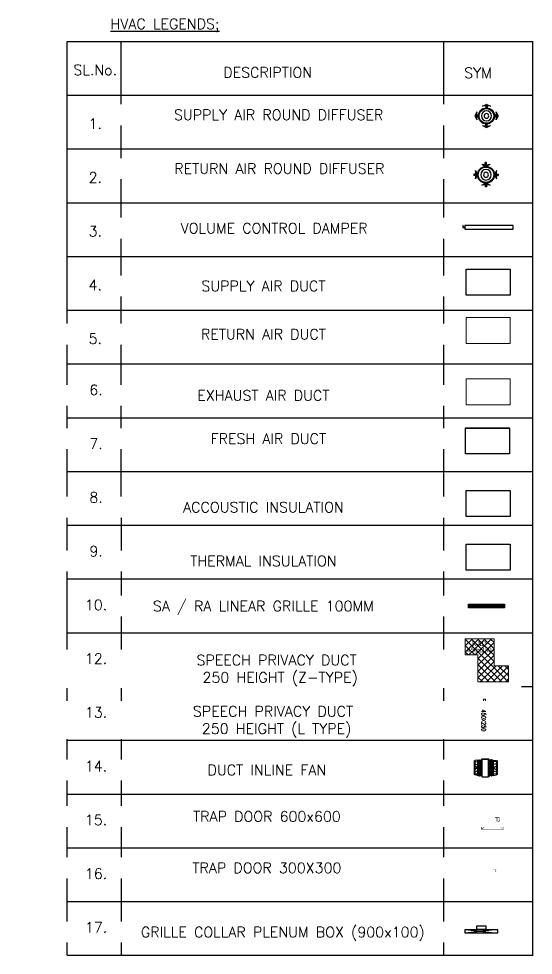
# Model space of a CAD drawing. Header units: millimetres. Extents: x -81374 to 485233, y -39075 to 157313.
# Drawn here: x 121354 to 135706, y 75824 to 101958 of the extents above; entities that cross this region are included whole.
import ezdxf
from ezdxf.enums import TextEntityAlignment as Align

# ---------------------------------------------------------------- set-up
doc = ezdxf.new("R2010")
doc.units = ezdxf.units.MM
for name, color, linetype in [('M HVAC EXHAUST FAN', 3, 'Continuous'), ('M HVAC ROUND RETURN DIFF', 6, 'Continuous'), ('M HVAC ROUND SUPPLY DIFF', 5, 'Continuous'), ('M HVAC-Volume Control Damper', 3, 'Continuous'), ('M-HVAC ELLIPTICAL DUCT', 6, 'Continuous'), ('M-HVAC-GRILLE', 30, 'Continuous'), ('M-HVAC-SUPPLY AIR DUCT', 4, 'Continuous'), ('M-HVAC-TEXT', 7, 'Continuous')]:
    doc.layers.add(name, color=color, linetype=linetype)
for name, color, linetype, lineweight in [('M HVAC TRAP DOOR', 7, 'Continuous', 5), ('M-HVAC PLENUM BOX', 5, 'Continuous', 18), ('M-HVAC-EXHAUST AIR DUCT', 22, 'Continuous', 9), ('M-HVAC-RETURN AIR DUCT', 1, 'Continuous', 5)]:
    doc.layers.add(name, color=color, linetype=linetype, lineweight=lineweight)
doc.styles.add('AC1', font='romand.shx', dxfattribs={"width": 0.8})
doc.styles.add('Arial', font='arial.ttf', dxfattribs={"height": 3})
doc.styles.add('R', font='romans.shx')
doc.styles.add('RA', font='romantic.ttf')

# ---------------------------------------------------------------- blocks, each defined once
blk = doc.blocks.new('*U35')
at = {"layer": 'M HVAC-Volume Control Damper'}
for points in [[(-25, -5), (-25, 5), (-50, 5), (-50, 50), (-60, 50), (-60, -5), (-25, -5)], [(1349, 50), (0, 50), (0, -50), (1349, -50)]]:
    blk.add_lwpolyline(points, close=True, dxfattribs=at)
at = {"layer": 'M HVAC-Volume Control Damper', "const_width": 5}
for points in [[(1349, -75), (1349, -75), (-25, -75), (0, -75), (0, 75), (-25, 75), (0, 75), (1349, 75), (1374, 75), (1349, 75), (1349, -75), (1374, -75), (1349, -75)], [(1349, 0), (0, 0)]]:
    blk.add_lwpolyline(points, dxfattribs=at)
blk.add_lwpolyline([(0, -25), (0, 25), (-25, 25), (-25, -25)], close=True, dxfattribs=at)
blk = doc.blocks.new('RSAD')
at = {"layer": 'M HVAC ROUND RETURN DIFF'}
for points in [[(150, 375, -0.106319), (-150, 375), (0, 300)], [(-298, 0), (-373, 150, -0.106319), (-373, -150)], [(298, 0), (373, 150, 0.106319), (373, -150)], [(150, -375, 0.106319), (-150, -375), (0, -300)]]:
    blk.add_hatch(color=6, dxfattribs=at).paths.add_polyline_path(points)
at = {"layer": 'M HVAC ROUND RETURN DIFF', "color": 6}
for p, q in [((-150, 375), (0, 300)), ((-23, 359), (-23, 434)), ((24, 434), (-23, 434)), ((0, 300), (150, 375)), ((24, 359), (24, 434)), ((-357, 24), (-432, 24)), ((-432, 24), (-432, -24)), ((-373, 150), (-298, 0)), ((-298, 0), (-373, -150)), ((373, 150), (298, 0)), ((298, 0), (373, -150)), ((357, 24), (432, 24)), ((432, 24), (432, -24)), ((-357, -24), (-432, -24)), ((-150, -375), (0, -300)), ((0, -300), (150, -375)), ((357, -24), (432, -24)), ((-23, -359), (-23, -434)), ((24, -434), (-23, -434)), ((24, -359), (24, -434))]:
    blk.add_line(p, q, dxfattribs=at)
at = {"layer": 'M HVAC ROUND RETURN DIFF', "color": 6, "const_width": 25}
blk.add_lwpolyline([(-288, 0, -0.414214), (-288, 0, 2.414214), (0, 288, 0.414214), (-288, 0, 0.155814)], format="xyb", dxfattribs=at)
at = {"layer": 'M HVAC ROUND RETURN DIFF', "color": 6}
for radius in [300, 275]:
    blk.add_circle((0, 0), radius, dxfattribs=at)
for centre, radius, start, end in [((0, 1072), 713, 257.8624, 282.1376), ((-1070, 0), 713, 347.8624, 12.1376), ((0, 0), 188, 90, 180), ((0, 0), 188, 180, 90), ((0, 0), 87.5, 90, 180), ((0, 0), 87.5, 180, 90), ((1070, 0), 713, 167.8624, 192.1376), ((0, -1072), 713, 77.8624, 102.1376)]:
    blk.add_arc(centre, radius, start, end, dxfattribs=at)
blk = doc.blocks.new('RRAD')
at = {"layer": 'M HVAC ROUND SUPPLY DIFF'}
for points in [[(-2, 337), (-119, 279, -0.106319), (116, 279)], [(-341, -3), (-283, 114, 0.106319), (-283, -121)], [(337, -3), (279, 114, -0.106319), (279, -121)], [(-2, -343), (-119, -285, 0.106319), (116, -285)]]:
    blk.add_hatch(color=8, dxfattribs=at).paths.add_polyline_path(points)
for p, q in [((-119, 279), (-2, 337)), ((-20, 291), (-20, 233)), ((-2, 337), (116, 279)), ((17, 291), (17, 233)), ((-283, 114), (-341, -3)), ((-295, 15), (-237, 15)), ((-237, 15), (-237, -22)), ((-20, 233), (17, 233)), ((291, 15), (233, 15)), ((233, 15), (233, -22)), ((279, 114), (337, -3)), ((-341, -3), (-283, -121)), ((-295, -22), (-237, -22)), ((-20, -297), (-20, -239)), ((-20, -239), (17, -239)), ((17, -297), (17, -239)), ((291, -22), (233, -22)), ((337, -3), (279, -121)), ((-119, -285), (-2, -343)), ((-2, -343), (116, -285))]:
    blk.add_line(p, q, dxfattribs=at)
at = {"layer": 'M HVAC ROUND SUPPLY DIFF', "const_width": 19.6}
blk.add_lwpolyline([(-227, -3, -0.414214), (-227, -3, 2.414214), (-2, 222, 0.414214), (-227, -3, 0.155814)], format="xyb", dxfattribs=at)
at = {"layer": 'M HVAC ROUND SUPPLY DIFF'}
for radius in [235, 215]:
    blk.add_circle((-2, -3), radius, dxfattribs=at)
for centre, start, end in [((-2, -267), 77.8624, 102.1376), ((263, -3), 167.8624, 192.1376), ((-267, -3), 347.8624, 12.1376), ((-2, 261), 257.8624, 282.1376)]:
    blk.add_arc(centre, 558, start, end, dxfattribs=at)
at = {"layer": 'M HVAC ROUND SUPPLY DIFF', "color": 8}
for radius, start, end in [(147, 180, 90), (147, 90, 180), (68.5, 180, 90), (68.5, 90, 180)]:
    blk.add_arc((-2, -3), radius, start, end, dxfattribs=at)
blk = doc.blocks.new('RTERTERT')
at = {"layer": 'M-HVAC-RETURN AIR DUCT'}
h = blk.add_hatch(dxfattribs=at)
h.set_pattern_fill('ANSI37', color=42, scale=1000, style=0)
h.set_pattern_definition([(45, (1346238.96, 2803273.42), (-88.3883476, 88.3883476), []), (135, (1346238.96, 2803273.42), (-88.3883476, -88.3883476), [])])
h.paths.add_polyline_path([(236446, 222118), (237198, 222118), (237198, 222919), (236748, 222919), (236748, 222568), (235996, 222568), (235996, 221718), (236446, 221718)])
h.paths.add_polyline_path([(236964, 222763), (236964, 222299), (237156, 222299), (237156, 222763)], flags=24)
h.paths.add_polyline_path([(236785, 222893), (236785, 222164), (236984, 222164), (236984, 222893)], flags=24)
for p, q in [((236748, 222919, -3), (237198, 222919, -3)), ((236748, 222919, -3), (236748, 222568, -3)), ((237198, 222919, -3), (237198, 222118, -3)), ((236748, 222568, -3), (235996, 222568, -3)), ((235996, 222568, -3), (235996, 221718, -3)), ((237198, 222118, -3), (236446, 222118, -3)), ((236446, 222118, -3), (236446, 221718, -3)), ((236446, 221718, -3), (235996, 221718, -3))]:
    blk.add_line(p, q, dxfattribs=at)
at = {"layer": 'M-HVAC-RETURN AIR DUCT', "color": 7, "style": 'RA'}
for s, p in [('450x250', (236885, 222528, 3)), ('RAD', (237060, 222531, 3))]:
    blk.add_text(s, height=128, rotation=270, dxfattribs=at).set_placement(p, align=Align.MIDDLE)
blk = doc.blocks.new('HGFDR')
at = {"layer": 'M-HVAC-RETURN AIR DUCT', "linetype": 'Continuous'}
h = blk.add_hatch(dxfattribs=at)
h.set_pattern_fill('ANSI37', color=42, scale=546.2354, angle=270, style=0)
h.set_pattern_definition([(315, (0, 0), (48.281, 48.281), []), (45, (0, 0), (-48.281, 48.281), [])])
h.paths.add_polyline_path([(403, 197), (197, 197), (-174, -174), (403, -174)])
h.paths.add_polyline_path([(197, 483), (-174, 483), (-174, -174), (197, 197)])
h.paths.add_polyline_path([(-82, 484), (-82, -157), (90, -157), (90, 484)], flags=9)
at = {"layer": 'M-HVAC-RETURN AIR DUCT'}
for p, q in [((-56, 642), (28, 562)), ((-2, 642), (-56, 642)), ((-2, 759), (-2, 642)), ((58, 759), (-2, 759)), ((112, 642), (28, 562)), ((58, 759), (58, 642)), ((58, 642), (112, 642)), ((-185, -185), (-185, 483)), ((208, 208), (208, 483)), ((208, 208), (-185, -185)), ((403, 208), (208, 208)), ((403, -185), (-185, -185))]:
    blk.add_line(p, q, dxfattribs=at)
at = {"layer": 'M-HVAC-RETURN AIR DUCT', "color": 8, "linetype": 'Continuous'}
for p, q in [((-174, -174), (-174, 483)), ((197, 197), (197, 483)), ((403, 197), (197, 197)), ((403, -174), (-174, -174))]:
    blk.add_line(p, q, dxfattribs=at)
at = {"layer": 'M-HVAC-RETURN AIR DUCT', "const_width": 5}
blk.add_lwpolyline([(-212, 505), (234, 505), (234, 483), (-212, 483), (-212, 505)], dxfattribs=at)
at = {"layer": 'M-HVAC-RETURN AIR DUCT'}
blk.add_lwpolyline([(234, 483), (234, 505), (-212, 505), (-212, 483)], close=True, dxfattribs=at)
at = {"layer": 'M-HVAC-RETURN AIR DUCT', "const_width": 5}
blk.add_lwpolyline([(425, 234), (403, 234), (403, -212), (425, -212)], close=True, dxfattribs=at)
at = {"layer": 'M-HVAC-RETURN AIR DUCT', "color": 7, "lineweight": 9, "style": 'AC1', "width": 0.8}
blk.add_text('450X250', height=114.4, rotation=270, dxfattribs=at).set_placement((-53, 469, 0))
blk = doc.blocks.new('AC-INLINE FAN')
at = {"layer": 'M HVAC EXHAUST FAN', "color": 30, "ltscale": 250}
for p, q in [((-138, 28), (-138, 253)), ((-128, 28), (-128, 253)), ((-43, 260), (-17, 260)), ((-17, 260), (0, 281)), ((-17, 22), (-17, 260)), ((0, 281), (0, 0)), ((96, 281), (0, 281)), ((112, 260), (96, 281)), ((96, 281), (96, 0)), ((112, 22), (112, 260)), ((139, 260), (112, 260)), ((214, 28), (214, 253)), ((224, 28), (224, 253)), ((-43, 22), (-17, 22)), ((-17, 22), (0, 0)), ((96, 0), (0, 0)), ((112, 22), (96, 0)), ((139, 22), (112, 22))]:
    blk.add_line(p, q, dxfattribs=at)
at = {"layer": 'M HVAC EXHAUST FAN', "color": 6, "ltscale": 250}
for p, q in [((-133, 28), (-133, 253)), ((-75, 260), (-71, 255)), ((-75, 22), (-75, 260)), ((-71, 255), (-66, 260)), ((-71, 27), (-71, 255)), ((-47, 15), (-47, 266)), ((143, 15), (143, 266)), ((167, 255), (162, 260)), ((171, 260), (167, 255)), ((167, 27), (167, 255)), ((171, 22), (171, 260)), ((219, 28), (219, 253)), ((-75, 22), (-71, 27)), ((-71, 27), (-66, 22)), ((167, 27), (162, 22)), ((171, 22), (167, 27))]:
    blk.add_line(p, q, dxfattribs=at)
at = {"layer": 'M HVAC EXHAUST FAN', "ltscale": 250}
for p, q in [((-75, 260), (-128, 253)), ((-128, 240), (-75, 233)), ((-128, 208), (-75, 190)), ((-75, 141), (-128, 171)), ((-66, 260), (-51, 260)), ((-66, 22), (-66, 260)), ((162, 260), (147, 260)), ((162, 22), (162, 260)), ((171, 260), (214, 253)), ((214, 238), (171, 233)), ((214, 204), (171, 190)), ((171, 141), (214, 165)), ((-75, 141), (-128, 110)), ((-128, 74), (-75, 92)), ((-128, 42), (-75, 48)), ((-75, 22), (-128, 28)), ((-66, 22), (-51, 22)), ((162, 22), (147, 22)), ((171, 141), (214, 116)), ((214, 77), (171, 92)), ((214, 43), (171, 48)), ((171, 22), (214, 28))]:
    blk.add_line(p, q, dxfattribs=at)
at = {"layer": 'M HVAC EXHAUST FAN', "color": 4, "ltscale": 250}
for p, q in [((-51, 266), (-43, 266)), ((-51, 266), (-51, 15)), ((-43, 15), (-43, 266)), ((-37, 260), (-23, 260)), ((-37, 22), (-37, 260)), ((-23, 22), (-23, 260)), ((132, 260), (119, 260)), ((119, 22), (119, 260)), ((132, 22), (132, 260)), ((147, 266), (139, 266)), ((139, 15), (139, 266)), ((147, 266), (147, 15)), ((-51, 15), (-43, 15)), ((-37, 78), (-23, 78)), ((-37, 76), (-23, 76)), ((-37, 22), (-23, 22)), ((132, 78), (119, 78)), ((132, 76), (119, 76)), ((132, 22), (119, 22)), ((147, 15), (139, 15))]:
    blk.add_line(p, q, dxfattribs=at)
at = {"layer": 'M HVAC EXHAUST FAN', "color": 2, "ltscale": 250}
blk.add_circle((-48, 262), 10, dxfattribs=at)
blk = doc.blocks.new('JHGHGHVNV')
at = {"layer": 'M HVAC TRAP DOOR', "const_width": 10}
blk.add_lwpolyline([(54400, 8796), (55000, 8796), (55000, 9396), (54400, 9396)], close=True, dxfattribs=at)
for points in [[(55000, 9396), (54400, 8796)], [(54400, 9396), (55000, 8796)]]:
    blk.add_lwpolyline(points, dxfattribs=at)
at = {"layer": 'M-HVAC-TEXT', "color": 240, "insert": (54843, 9144), "char_height": 125, "width": 6679.89, "attachment_point": 2, "style": 'Arial'}
blk.add_mtext('{\\W0.5;TD}', dxfattribs=at)
blk = doc.blocks.new('900x100')
at = {"layer": 'M-HVAC-SUPPLY AIR DUCT'}
for p, q in [((593234, 180160), (592334, 180060)), ((592334, 180160), (593234, 180060))]:
    blk.add_line(p, q, dxfattribs=at)
for points in [[(592334, 180160), (593234, 180160), (593234, 180060), (592334, 180060)], [(592659, 180260), (592909, 180260), (592909, 180160), (592659, 180160)]]:
    blk.add_lwpolyline(points, close=True, dxfattribs=at)

msp = doc.modelspace()

# ---------------------------------------------------------------- linework, layer by layer
at = {"layer": 'M-HVAC-SUPPLY AIR DUCT', "color": 7}
for p, q in [((122706.4, 101324.3), (135706.4, 101324.3)), ((124206.4, 101324.3), (124209.3, 75824.3)), ((133206.4, 101324.3), (133206.4, 75824.3)), ((122706.4, 99824.3), (135689, 99824.3)), ((122706.4, 98324.3), (135689, 98324.3)), ((122706.4, 96824.3), (135689, 96824.3)), ((122706.4, 95324.3), (135706.4, 95324.3)), ((122706.4, 93824.3), (135706.4, 93824.3)), ((122706.4, 92324.3), (135706.4, 92324.3)), ((122706.4, 90824.3), (135706.4, 90824.3)), ((122706.4, 89324.3), (135706.4, 89324.3)), ((122706.4, 87824.3), (135706.4, 87824.3)), ((122706.4, 86324.3), (135706.4, 86324.3)), ((122706.4, 84824.3), (135706.4, 84824.3)), ((122706.4, 83324.3), (135706.4, 83324.3)), ((122706.4, 81824.3), (135706.4, 81824.3)), ((122706.4, 80324.3), (135706.4, 80324.3)), ((122706.4, 78824.3), (135706.4, 78824.3)), ((122706.4, 77324.3), (135706.4, 77324.3)), ((122706.4, 75824.3), (135706.4, 75824.3))]:
    msp.add_line(p, q, dxfattribs=at)

# ---------------------------------------------------------------- block references
at = {"layer": 'M HVAC TRAP DOOR'}
msp.add_blockref('JHGHGHVNV', (79866.9, 70536.7), dxfattribs=at)
at = {"layer": 'M HVAC TRAP DOOR', "xscale": 0.5, "yscale": 0.5, "zscale": 0.5}
msp.add_blockref('JHGHGHVNV', (107216.9, 73649.2), dxfattribs=at)
at = {"layer": 'M-HVAC-RETURN AIR DUCT', "linetype": 'Continuous'}
msp.add_blockref('HGFDR', (134319, 82214.5), dxfattribs=at)

# ---------------------------------------------------------------- texts
at = {"layer": 'M-HVAC-TEXT', "color": 7, "style": 'R'}
for s, height, p in [('%%UHVAC LEGENDS;', 290.461, (125433.5, 101812.7)), ('SL.No.', 290.46, (123489.1, 100528.6)), ('DESCRIPTION', 290.461, (128298.5, 100460.5)), ('SYM', 290.46, (134165.1, 100449)), ('1.', 290.46, (123489.1, 99028.6)), ('2.', 290.46, (123489.1, 97528.6)), ('3.', 290.46, (123489.1, 96028.6)), ('4.', 290.46, (123489.1, 94528.6)), ('5.', 290.46, (123489.1, 93028.6)), ('6.', 290.46, (123511.3, 91601)), ('7.', 290.46, (123511.3, 90101)), ('8.', 290.46, (123511.3, 88601)), ('9.', 290.46, (123511.3, 87101)), ('10.', 290.46, (123511.3, 85601)), ('12.', 290.46, (123511.3, 84101)), ('13.', 290.46, (123511.3, 82601)), ('14.', 290.46, (123511.3, 81101)), ('15.', 290.46, (123511.3, 79601)), ('16.', 290.46, (123511.3, 78101)), ('17.', 290.46, (123511.3, 76601))]:
    msp.add_text(s, height=height, dxfattribs=at).set_placement(p, align=Align.MIDDLE_CENTER)

# ---------------------------------------------------------------- next in the draw order: texts
at = {"layer": 'M-HVAC-TEXT', "color": 7, "char_height": 290.461, "width": 13359.771, "attachment_point": 2, "style": 'R', "bg_fill": 2}
for s, insert in [('SUPPLY AIR ROUND DIFFUSER ', (128604.6, 99420.8)), ('RETURN AIR ROUND DIFFUSER ', (128625.1, 97920.8)), ('VOLUME CONTROL DAMPER', (128479.1, 96257.2)), ('SUPPLY AIR DUCT', (128179.6, 94646)), ('SA / RA LINEAR GRILLE 100MM', (128179.6, 85713.9))]:
    msp.add_mtext(s, dxfattribs=dict(at, insert=insert))

# ---------------------------------------------------------------- next in the draw order: linework, layer by layer
at = {"layer": 'M-HVAC-GRILLE', "color": 183}
for p, q in [((134899.5, 85596.4), (133899.5, 85596.4)), ((134899.5, 85571.4), (133899.5, 85571.4)), ((134899.5, 85546.4), (133899.5, 85546.4))]:
    msp.add_line(p, q, dxfattribs=at)
at = {"layer": 'M-HVAC-GRILLE'}
msp.add_lwpolyline([(133899.5, 85621.4), (134899.5, 85621.4), (134899.5, 85521.4), (133899.5, 85521.4)], close=True, dxfattribs=at)
at = {"layer": 'M-HVAC-SUPPLY AIR DUCT', "color": 7}
msp.add_lwpolyline([(122706.4, 75824.3), (122706.4, 101324.3), (135689, 101324.3), (135689, 75824.3)], dxfattribs=at)
at = {"layer": 'M-HVAC-SUPPLY AIR DUCT'}
msp.add_lwpolyline([(133834.2, 94965.6), (135062.4, 94965.6), (135062.4, 94242.5), (133834.2, 94242.5)], close=True, dxfattribs=at)

# ---------------------------------------------------------------- next in the draw order: block references
at = {"layer": 'M HVAC ROUND RETURN DIFF', "xscale": 0.7822869615629315, "yscale": 0.7822869615629315, "zscale": 0.7822869615629315}
msp.add_blockref('RSAD', (134387.4, 97604), dxfattribs=at)
at = {"layer": 'M HVAC ROUND SUPPLY DIFF', "xscale": 0.9574468079954386, "yscale": 0.9574468079954386, "zscale": 0.9574468079954386}
msp.add_blockref('RRAD', (134402.9, 99248, -40), dxfattribs=at)
at = {"layer": 'M HVAC-Volume Control Damper', "linetype": 'Continuous'}
msp.add_blockref('*U35', (133800, 96138), dxfattribs=at)

# ---------------------------------------------------------------- next in the draw order: texts
at = {"layer": 'M-HVAC-TEXT', "color": 7, "char_height": 290.461, "width": 13359.771, "attachment_point": 2, "style": 'R', "bg_fill": 2}
for s, insert in [('RETURN AIR DUCT', (128179.6, 93299.9)), ('EXHAUST AIR DUCT', (128179.6, 91592)), ('FRESH AIR DUCT', (128316.8, 90385.9)), ('ACCOUSTIC INSULATION', (128179.6, 88472.4)), ('THERMAL INSULATION', (128179.6, 86972.4)), ('SPEECH PRIVACY DUCT\\P 250 HEIGHT (Z-TYPE)', (128547.2, 84206)), ('SPEECH PRIVACY DUCT\\P 250 HEIGHT (L TYPE)', (128447.6, 82776.2)), ('DUCT INLINE FAN', (128276.1, 81140.1)), ('TRAP DOOR 600x600', (128276.1, 79843.3)), ('TRAP DOOR 300X300', (128276.1, 78407.7)), ('GRILLE COLLAR PLENUM BOX (900x100)', (128720.3, 76616.6))]:
    msp.add_mtext(s, dxfattribs=dict(at, insert=insert))

# ---------------------------------------------------------------- next in the draw order: linework, layer by layer
at = {"layer": 'M-HVAC ELLIPTICAL DUCT', "color": 4}
msp.add_lwpolyline([(133812.9, 90539.1), (135041.1, 90539.1), (135041.1, 89816), (133812.9, 89816)], close=True, dxfattribs=at)
at = {"layer": 'M-HVAC-EXHAUST AIR DUCT', "ltscale": 5}
msp.add_lwpolyline([(133834.2, 91911.7), (135062.4, 91911.7), (135062.4, 91188.6), (133834.2, 91188.6)], close=True, dxfattribs=at)
at = {"layer": 'M-HVAC-RETURN AIR DUCT'}
msp.add_lwpolyline([(133834.2, 93619.6), (135062.4, 93619.6), (135062.4, 92896.4), (133834.2, 92896.4)], close=True, dxfattribs=at)
at = {"layer": 'M-HVAC-SUPPLY AIR DUCT'}
for points in [[(133834.2, 88792), (135062.4, 88792), (135062.4, 88068.9), (133834.2, 88068.9)], [(133834.2, 87292), (135062.4, 87292), (135062.4, 86568.9), (133834.2, 86568.9)]]:
    msp.add_lwpolyline(points, close=True, dxfattribs=at)

# ---------------------------------------------------------------- next in the draw order: block references
at = {"layer": 'M HVAC EXHAUST FAN', "xscale": 1.777777777984738, "yscale": 1.777777777984738, "zscale": 1.777777777984738, "rotation": 180}
msp.add_blockref('AC-INLINE FAN', (134455.6, 81305.7), dxfattribs=at)
at = {"layer": 'M-HVAC PLENUM BOX'}
msp.add_blockref('900x100', (-458525.3, -103617.4), dxfattribs=at)
at = {"layer": 'M-HVAC-RETURN AIR DUCT', "xscale": 1.004886462818831, "yscale": 1.004886462818831, "zscale": 1.004886462818831, "rotation": 90}
msp.add_blockref('RTERTERT', (357817.8, -153698.3, 3.1), dxfattribs=at)

doc.saveas('drawing.dxf')
